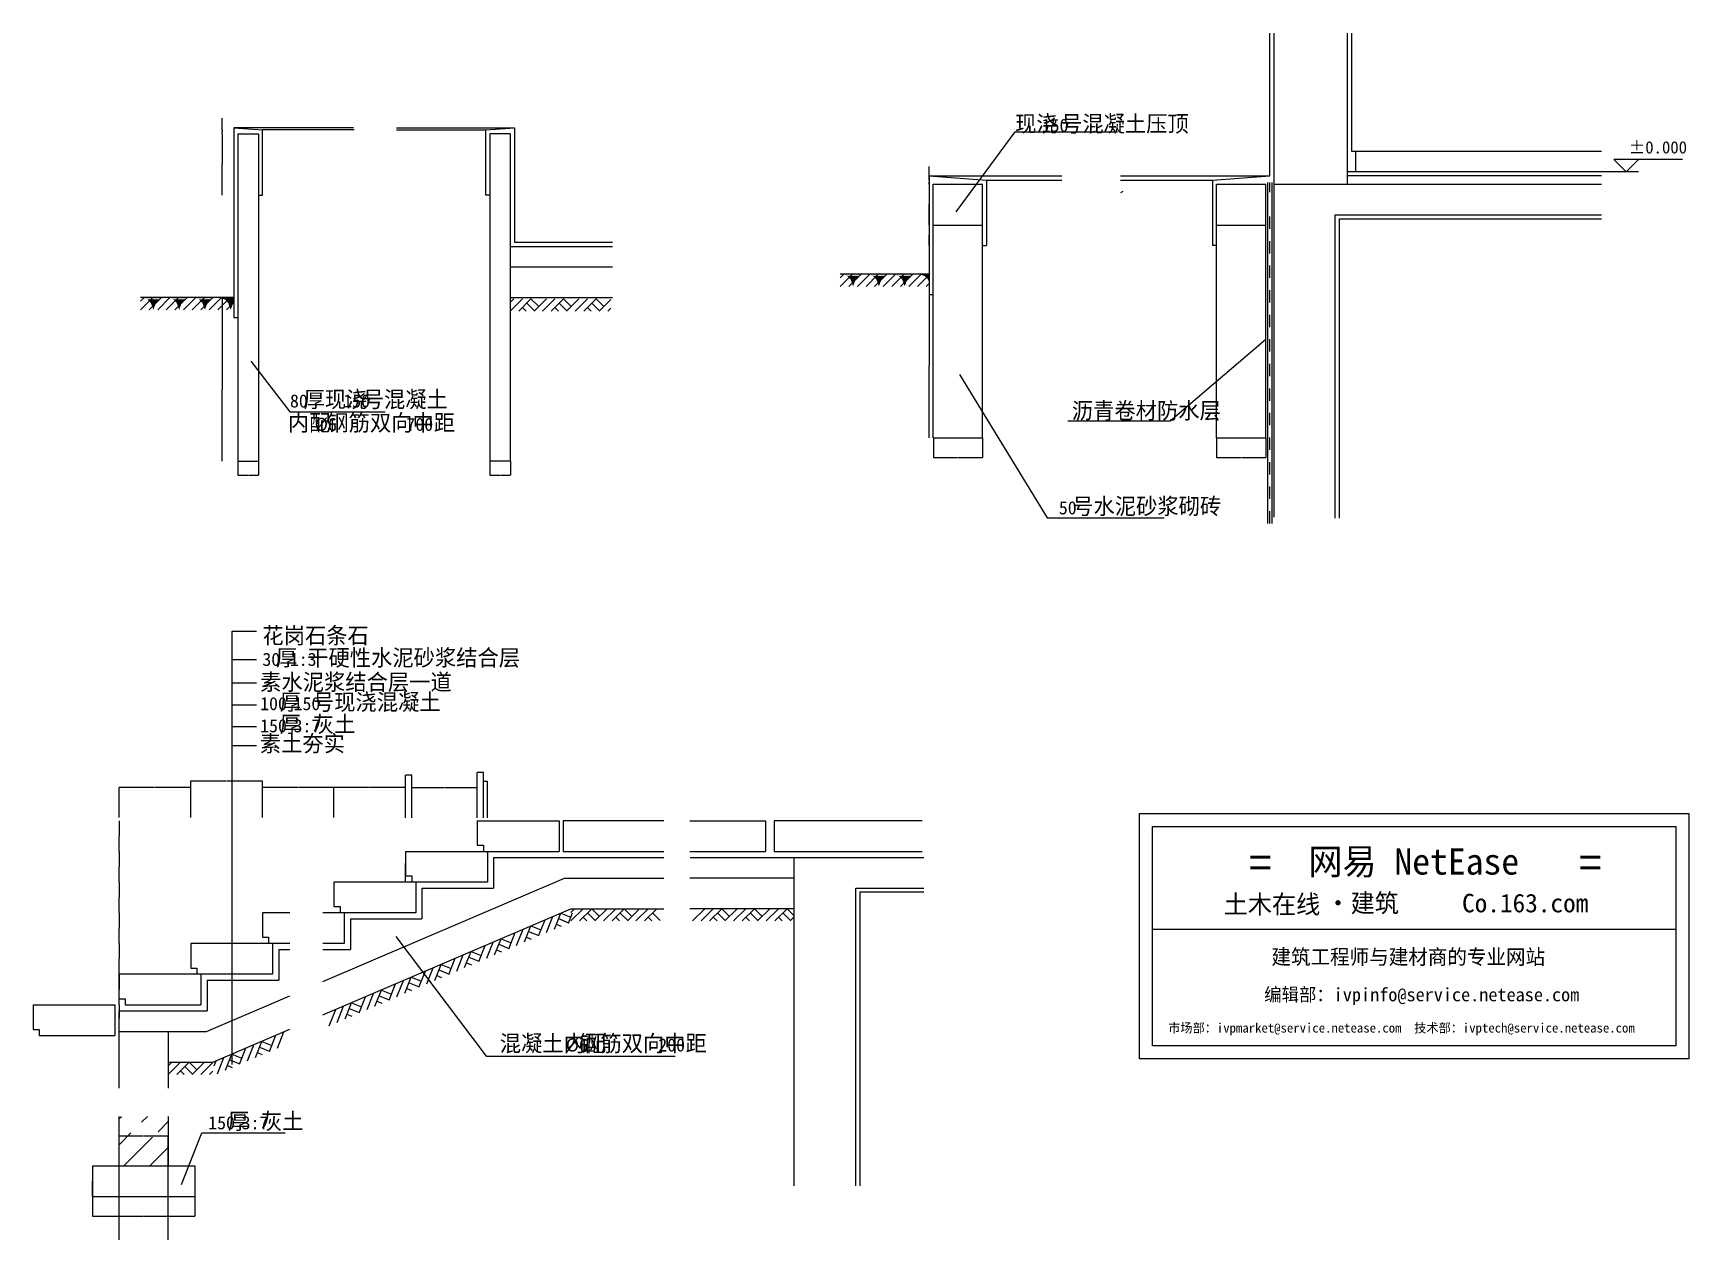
# Model space of a CAD drawing. Header units: metres. Extents: x 4762 to 17058, y 16092 to 22582.
# Drawn here: x 8968 to 17058, y 16092 to 21990 of the extents above; entities that cross this region are included whole.
import ezdxf

# ---------------------------------------------------------------- set-up
doc = ezdxf.new("R2010")
doc.units = ezdxf.units.M
for name, color, linetype in [('PUB_DIM', 3, 'Continuous'), ('PUB_HATCH', 7, 'Continuous'), ('PUB_TEXT', 7, 'Continuous'), ('S_SURFACE', 6, 'Continuous'), ('SURFACE', 6, 'Continuous'), ('WALL', 255, 'Continuous')]:
    doc.layers.add(name, color=color, linetype=linetype)
doc.dimstyles.get("Standard").update_dxf_attribs({"dimtxt": 2.5, "dimasz": 2.5, "dimexe": 1.25, "dimexo": 0.625, "dimtad": 1, "dimcen": 2.5, "dimazin": 3, "dimtfac": 1, "dimtmove": 0, "dimatfit": 3})

# ---------------------------------------------------------------- blocks, each defined once
blk = doc.blocks.new('170417093439032')
at = {"color": 0}
for p, q in [((4980.25, 5362.09), (4991.38, 5373.22)), ((5090.4, 5344.96), (5118.66, 5373.22)), ((5170.54, 5297.82), (5220.25, 5347.53)), ((4980.25, 5234.81), (5037.96, 5292.52)), ((5003.79, 5131.07), (5143.58, 5270.86)), ((5131.07, 5131.07), (5220.25, 5220.25))]:
    blk.add_line(p, q, dxfattribs=at)
blk = doc.blocks.new('163')
at = {"color": 7}
for p, q in [((0, 29974.22), (671.06, 29974.22)), ((0, 29674.47), (0, 29974.22)), ((671.06, 29974.22), (671.06, 29674.47)), ((16.19, 29832.84), (654.84, 29832.84)), ((671.06, 29674.47), (0, 29674.47))]:
    blk.add_line(p, q, dxfattribs=at)
blk.add_lwpolyline([(15.91, 29690.38), (15.91, 29958.31), (655.15, 29958.31), (655.15, 29690.38), (15.91, 29690.38)], dxfattribs=at)
at = {"color": 3}
for s, height, p in [('网易 NetEase', 32, (206.37, 29899.5)), ('=', 40, (133.87, 29894.24)), ('=', 40, (537.2, 29894.24)), ('·建筑     Co.163.com', 22.68, (227.02, 29853.33)), ('建筑工程师与建材商的专业网站', 18.37, (161.15, 29789.76)), ('编辑部：ivpinfo@service.netease.com', 16.33, (152.34, 29744.67)), ('市场部：ivpmarket@service.netease.com  技术部：ivptech@service.netease.com', 11.43, (35.08, 29706.45))]:
    blk.add_text(s, height=height, dxfattribs=at).set_placement(p)
at = {"color": 1}
blk.add_text('土木在线', height=22.68, dxfattribs=at).set_placement((102.82, 29851.87))
blk = doc.blocks.new('*D6')
for p, q in [((11176.53, 18332.14), (11167.28, 18332.14)), ((11167.53, 18155.41), (11167.53, 18332.14)), ((11187.78, 18332.14), (11178.53, 18332.14)), ((11187.53, 18155.41), (11187.53, 18332.14))]:
    blk.add_line(p, q)
at = {"layer": 'Defpoints'}
for p in [(11187.53, 18332.14), (11167.53, 18155.41), (11187.53, 18155.41)]:
    blk.add_point(p, dxfattribs=at)
at = {"layer": 'PUB_DIM', "insert": (11177.53, 18332.14), "char_height": 1, "attachment_point": 5}
blk.add_mtext('20', dxfattribs=at)
blk = doc.blocks.new('*D7')
for p, q in [((11151.53, 18376.2), (11137.28, 18376.2)), ((11137.53, 18155.41), (11137.53, 18376.2)), ((11167.78, 18376.2), (11153.53, 18376.2)), ((11167.53, 18155.41), (11167.53, 18376.2))]:
    blk.add_line(p, q)
at = {"layer": 'Defpoints'}
for p in [(11167.53, 18376.2), (11137.53, 18155.41), (11167.53, 18155.41)]:
    blk.add_point(p, dxfattribs=at)
at = {"layer": 'PUB_DIM', "insert": (11152.53, 18376.2), "char_height": 1, "attachment_point": 5}
blk.add_mtext('30', dxfattribs=at)
blk = doc.blocks.new('*D8')
for p, q in [((10801.53, 18364.1), (10787.28, 18364.1)), ((10787.53, 18155.41), (10787.53, 18364.1)), ((10817.78, 18364.1), (10803.53, 18364.1)), ((10817.53, 18155.41), (10817.53, 18364.1))]:
    blk.add_line(p, q)
at = {"layer": 'Defpoints'}
for p in [(10817.53, 18364.1), (10787.53, 18155.41), (10817.53, 18155.41)]:
    blk.add_point(p, dxfattribs=at)
at = {"layer": 'PUB_DIM', "insert": (10802.53, 18364.1), "char_height": 1, "attachment_point": 5}
blk.add_mtext('30', dxfattribs=at)
blk = doc.blocks.new('*D9')
for p, q in [((10976.03, 18302.16), (10817.28, 18302.16)), ((10817.53, 18155.41), (10817.53, 18302.16)), ((11137.78, 18302.16), (10979.03, 18302.16)), ((11137.53, 18155.41), (11137.53, 18302.16))]:
    blk.add_line(p, q)
at = {"layer": 'Defpoints'}
for p in [(11137.53, 18302.16), (10817.53, 18155.41), (11137.53, 18155.41)]:
    blk.add_point(p, dxfattribs=at)
at = {"layer": 'PUB_DIM', "insert": (10977.53, 18302.16), "char_height": 1, "attachment_point": 5}
blk.add_mtext('320', dxfattribs=at)
blk = doc.blocks.new('*D10')
for p, q in [((9911.13, 18333.36), (9737.38, 18333.36)), ((9737.63, 18156.72), (9737.63, 18333.36)), ((10087.88, 18333.36), (9914.13, 18333.36)), ((10087.63, 18156.72), (10087.63, 18333.36))]:
    blk.add_line(p, q)
at = {"layer": 'Defpoints'}
for p in [(10087.63, 18333.36), (9737.63, 18156.72), (10087.63, 18156.72)]:
    blk.add_point(p, dxfattribs=at)
at = {"layer": 'PUB_DIM', "insert": (9912.63, 18333.36), "char_height": 1, "attachment_point": 5}
blk.add_mtext('350', dxfattribs=at)
blk = doc.blocks.new('*D11')
for p, q in [((10261.13, 18303.38), (10087.38, 18303.38)), ((10087.63, 18156.72), (10087.63, 18303.38)), ((10437.88, 18303.38), (10264.13, 18303.38)), ((10437.63, 18156.72), (10437.63, 18303.38))]:
    blk.add_line(p, q)
at = {"layer": 'Defpoints'}
for p in [(10437.63, 18303.38), (10087.63, 18156.72), (10437.63, 18156.72)]:
    blk.add_point(p, dxfattribs=at)
at = {"layer": 'PUB_DIM', "insert": (10262.63, 18303.38), "char_height": 1, "attachment_point": 5}
blk.add_mtext('350', dxfattribs=at)
blk = doc.blocks.new('*D12')
for p, q in [((10611.13, 18303.38), (10437.38, 18303.38)), ((10437.63, 18156.72), (10437.63, 18303.38)), ((10787.88, 18303.38), (10614.13, 18303.38)), ((10787.63, 18156.72), (10787.63, 18303.38))]:
    blk.add_line(p, q)
at = {"layer": 'Defpoints'}
for p in [(10787.63, 18303.38), (10437.63, 18156.72), (10787.63, 18156.72)]:
    blk.add_point(p, dxfattribs=at)
at = {"layer": 'PUB_DIM', "insert": (10612.63, 18303.38), "char_height": 1, "attachment_point": 5}
blk.add_mtext('350', dxfattribs=at)
blk = doc.blocks.new('*D13')
for p, q in [((9561.13, 18303.38), (9387.38, 18303.38)), ((9387.63, 18156.72), (9387.63, 18303.38)), ((9737.88, 18303.38), (9564.13, 18303.38)), ((9737.63, 18156.72), (9737.63, 18303.38))]:
    blk.add_line(p, q)
at = {"layer": 'Defpoints'}
for p in [(9737.63, 18303.38), (9387.63, 18156.72), (9737.63, 18156.72)]:
    blk.add_point(p, dxfattribs=at)
at = {"layer": 'PUB_DIM', "insert": (9562.63, 18303.38), "char_height": 1, "attachment_point": 5}
blk.add_mtext('350', dxfattribs=at)
blk = doc.blocks.new('*D14')
for p, q in [((9506.59, 16599.07), (9387.84, 16599.07)), ((9388.09, 16091.79), (9388.09, 16599.07)), ((9628.34, 16599.07), (9509.59, 16599.07)), ((9628.09, 16091.79), (9628.09, 16599.07))]:
    blk.add_line(p, q)
at = {"layer": 'Defpoints'}
for p in [(9628.09, 16599.07), (9388.09, 16091.79), (9628.09, 16091.79)]:
    blk.add_point(p, dxfattribs=at)
at = {"layer": 'PUB_DIM', "insert": (9508.09, 16599.07), "char_height": 1, "attachment_point": 5}
blk.add_mtext('240', dxfattribs=at)
blk = doc.blocks.new('*D15')
for p, q in [((9257.51, 16303.45), (9257.51, 16208.03)), ((9757.51, 16303.45), (9757.51, 16208.03)), ((9257.76, 16208.03), (9506.01, 16208.03)), ((9509.01, 16208.03), (9757.26, 16208.03))]:
    blk.add_line(p, q)
at = {"layer": 'Defpoints'}
for p in [(9257.51, 16303.45), (9757.51, 16303.45), (9257.51, 16208.03)]:
    blk.add_point(p, dxfattribs=at)
at = {"layer": 'PUB_DIM', "insert": (9507.51, 16208.03), "char_height": 1, "attachment_point": 5}
blk.add_mtext('500', dxfattribs=at)
blk = doc.blocks.new('*D16')
for p, q in [((9257.62, 16453.85), (9257.62, 16378.85)), ((9257.37, 16378.85), (9257.12, 16378.85)), ((9257.62, 16303.85), (9257.62, 16378.85)), ((9257.62, 16378.85), (9257.62, 16378.85)), ((9257.87, 16378.85), (9258.12, 16378.85))]:
    blk.add_line(p, q)
at = {"layer": 'Defpoints'}
for p in [(9257.62, 16453.85), (9257.62, 16378.85), (9257.62, 16303.85)]:
    blk.add_point(p, dxfattribs=at)
at = {"layer": 'PUB_DIM', "insert": (9257.62, 16379.975), "char_height": 1, "attachment_point": 5}
blk.add_mtext('0', dxfattribs=at)
blk = doc.blocks.new('*D17')
for p, q in [((9387.37, 17315.46), (9387.12, 17315.46)), ((9387.62, 17390.46), (9387.62, 17315.46)), ((9387.62, 17240.46), (9387.62, 17315.46)), ((9387.62, 17315.46), (9387.62, 17315.46)), ((9387.87, 17315.46), (9388.12, 17315.46))]:
    blk.add_line(p, q)
at = {"layer": 'Defpoints'}
for p in [(9387.62, 17390.46), (9387.62, 17315.46), (9387.62, 17240.46)]:
    blk.add_point(p, dxfattribs=at)
at = {"layer": 'PUB_DIM', "insert": (9387.62, 17316.585), "char_height": 1, "attachment_point": 5}
blk.add_mtext('0', dxfattribs=at)
blk = doc.blocks.new('*D18')
for p, q in [((9387.62, 17241.07), (9387.62, 17176.07)), ((9387.37, 17176.07), (9387.12, 17176.07)), ((9387.62, 17111.07), (9387.62, 17176.07)), ((9387.62, 17176.07), (9387.62, 17176.07)), ((9387.87, 17176.07), (9388.12, 17176.07))]:
    blk.add_line(p, q)
at = {"layer": 'Defpoints'}
for p in [(9387.62, 17241.07), (9387.62, 17176.07), (9387.62, 17111.07)]:
    blk.add_point(p, dxfattribs=at)
at = {"layer": 'PUB_DIM', "insert": (9387.62, 17177.195), "char_height": 1, "attachment_point": 5}
blk.add_mtext('200', dxfattribs=at)
blk = doc.blocks.new('*D19')
for p, q in [((9387.62, 17840.46), (9387.62, 17765.46)), ((9387.37, 17765.46), (9387.12, 17765.46)), ((9387.62, 17690.46), (9387.62, 17765.46)), ((9387.62, 17765.46), (9387.62, 17765.46)), ((9387.87, 17765.46), (9388.12, 17765.46))]:
    blk.add_line(p, q)
at = {"layer": 'Defpoints'}
for p in [(9387.62, 17840.46), (9387.62, 17765.46), (9387.62, 17690.46)]:
    blk.add_point(p, dxfattribs=at)
at = {"layer": 'PUB_DIM', "insert": (9387.62, 17766.585), "char_height": 1, "attachment_point": 5}
blk.add_mtext('0', dxfattribs=at)
blk = doc.blocks.new('*D20')
for p, q in [((9387.62, 17690.46), (9387.62, 17615.46)), ((9387.37, 17615.46), (9387.12, 17615.46)), ((9387.62, 17540.46), (9387.62, 17615.46)), ((9387.62, 17615.46), (9387.62, 17615.46)), ((9387.87, 17615.46), (9388.12, 17615.46))]:
    blk.add_line(p, q)
at = {"layer": 'Defpoints'}
for p in [(9387.62, 17690.46), (9387.62, 17615.46), (9387.62, 17540.46)]:
    blk.add_point(p, dxfattribs=at)
at = {"layer": 'PUB_DIM', "insert": (9387.62, 17616.585), "char_height": 1, "attachment_point": 5}
blk.add_mtext('0', dxfattribs=at)
blk = doc.blocks.new('*D21')
for p, q in [((9387.62, 17540.46), (9387.62, 17465.46)), ((9387.37, 17465.46), (9387.12, 17465.46)), ((9387.62, 17390.46), (9387.62, 17465.46)), ((9387.62, 17465.46), (9387.62, 17465.46)), ((9387.87, 17465.46), (9388.12, 17465.46))]:
    blk.add_line(p, q)
at = {"layer": 'Defpoints'}
for p in [(9387.62, 17540.46), (9387.62, 17465.46), (9387.62, 17390.46)]:
    blk.add_point(p, dxfattribs=at)
at = {"layer": 'PUB_DIM', "insert": (9387.62, 17466.585), "char_height": 1, "attachment_point": 5}
blk.add_mtext('0', dxfattribs=at)
blk = doc.blocks.new('*D22')
for p, q in [((9387.62, 18140.46), (9387.62, 18065.46)), ((9387.37, 18065.46), (9387.12, 18065.46)), ((9387.62, 17990.46), (9387.62, 18065.46)), ((9387.62, 18065.46), (9387.62, 18065.46)), ((9387.87, 18065.46), (9388.12, 18065.46))]:
    blk.add_line(p, q)
at = {"layer": 'Defpoints'}
for p in [(9387.62, 18140.46), (9387.62, 18065.46), (9387.62, 17990.46)]:
    blk.add_point(p, dxfattribs=at)
at = {"layer": 'PUB_DIM', "insert": (9387.62, 18066.585), "char_height": 1, "attachment_point": 5}
blk.add_mtext('0', dxfattribs=at)
blk = doc.blocks.new('*D23')
for p, q in [((9387.62, 17990.46), (9387.62, 17915.46)), ((9387.37, 17915.46), (9387.12, 17915.46)), ((9387.62, 17840.46), (9387.62, 17915.46)), ((9387.62, 17915.46), (9387.62, 17915.46)), ((9387.87, 17915.46), (9388.12, 17915.46))]:
    blk.add_line(p, q)
at = {"layer": 'Defpoints'}
for p in [(9387.62, 17990.46), (9387.62, 17915.46), (9387.62, 17840.46)]:
    blk.add_point(p, dxfattribs=at)
at = {"layer": 'PUB_DIM', "insert": (9387.62, 17916.585), "char_height": 1, "attachment_point": 5}
blk.add_mtext('0', dxfattribs=at)
blk = doc.blocks.new('*D24')
for p, q in [((10787.62, 17990.9), (10787.62, 17930.9)), ((10787.37, 17930.9), (10787.12, 17930.9)), ((10787.62, 17870.9), (10787.62, 17930.9)), ((10787.62, 17930.9), (10787.62, 17930.9)), ((10787.87, 17930.9), (10788.12, 17930.9))]:
    blk.add_line(p, q)
at = {"layer": 'Defpoints'}
for p in [(10787.62, 17990.9), (10787.62, 17930.9), (10787.62, 17870.9)]:
    blk.add_point(p, dxfattribs=at)
at = {"layer": 'PUB_DIM', "insert": (10787.62, 17932.025), "char_height": 1, "attachment_point": 5}
blk.add_mtext('0', dxfattribs=at)
blk = doc.blocks.new('*D25')
for p, q in [((10787.37, 17885.84), (10787.12, 17885.84)), ((10787.62, 17870.9), (10787.62, 17885.84)), ((10787.62, 17840.9), (10787.62, 17885.84)), ((10787.62, 17885.84), (10787.62, 17885.84)), ((10787.87, 17885.84), (10788.12, 17885.84))]:
    blk.add_line(p, q)
at = {"layer": 'Defpoints'}
for p in [(10787.62, 17885.84), (10787.62, 17870.9), (10787.62, 17840.9)]:
    blk.add_point(p, dxfattribs=at)
at = {"layer": 'PUB_DIM', "insert": (10787.62, 17886.965), "char_height": 1, "attachment_point": 5}
blk.add_mtext('0', dxfattribs=at)
blk = doc.blocks.new('*D34')
for p, q in [((9891.18, 20698.04), (9891.18, 20531.16)), ((9891.18, 20598.04), (9891.18, 20531.16)), ((9890.93, 20531.16), (9890.68, 20531.16)), ((9891.18, 20531.16), (9891.18, 20531.16)), ((9891.43, 20531.16), (9891.68, 20531.16))]:
    blk.add_line(p, q)
at = {"layer": 'Defpoints'}
for p in [(9891.18, 20698.04), (9891.18, 20598.04), (9891.18, 20531.16)]:
    blk.add_point(p, dxfattribs=at)
at = {"layer": 'PUB_DIM', "insert": (9891.18, 20532.285), "char_height": 1, "attachment_point": 5}
blk.add_mtext('0', dxfattribs=at)
blk = doc.blocks.new('*D35')
for p, q in [((9891.18, 20598.04), (9891.18, 20248.04)), ((9890.93, 20248.04), (9890.68, 20248.04)), ((9891.18, 19898.04), (9891.18, 20248.04)), ((9891.18, 20248.04), (9891.18, 20248.04)), ((9891.43, 20248.04), (9891.68, 20248.04))]:
    blk.add_line(p, q)
at = {"layer": 'Defpoints'}
for p in [(9891.18, 20598.04), (9891.18, 20248.04), (9891.18, 19898.04)]:
    blk.add_point(p, dxfattribs=at)
at = {"layer": 'PUB_DIM', "insert": (9891.18, 20249.165), "char_height": 1, "attachment_point": 5}
blk.add_mtext('0', dxfattribs=at)
blk = doc.blocks.new('*D36')
for p, q in [((9968.39, 19898.14), (9968.39, 19829.34)), ((9968.64, 19829.34), (10016.89, 19829.34)), ((10019.89, 19829.34), (10068.14, 19829.34)), ((10068.39, 19898.14), (10068.39, 19829.34))]:
    blk.add_line(p, q)
at = {"layer": 'Defpoints'}
for p in [(9968.39, 19898.14), (9968.39, 19829.34), (10068.39, 19898.14)]:
    blk.add_point(p, dxfattribs=at)
at = {"layer": 'PUB_DIM', "insert": (10018.39, 19829.34), "char_height": 1, "attachment_point": 5}
blk.add_mtext('100', dxfattribs=at)
blk = doc.blocks.new('*D37')
for p, q in [((11199.39, 19898.14), (11199.39, 19829.34)), ((11199.64, 19829.34), (11247.89, 19829.34)), ((11250.89, 19829.34), (11299.14, 19829.34)), ((11299.39, 19898.14), (11299.39, 19829.34))]:
    blk.add_line(p, q)
at = {"layer": 'Defpoints'}
for p in [(11199.39, 19898.14), (11199.39, 19829.34), (11299.39, 19898.14)]:
    blk.add_point(p, dxfattribs=at)
at = {"layer": 'PUB_DIM', "insert": (11249.39, 19829.34), "char_height": 1, "attachment_point": 5}
blk.add_mtext('100', dxfattribs=at)
blk = doc.blocks.new('*D38')
for p, q in [((9891.18, 21497.66), (9891.18, 21347.9)), ((9890.93, 21347.9), (9890.68, 21347.9)), ((9891.18, 21198.14), (9891.18, 21347.9)), ((9891.18, 21347.9), (9891.18, 21347.9)), ((9891.43, 21347.9), (9891.68, 21347.9))]:
    blk.add_line(p, q)
at = {"layer": 'Defpoints'}
for p in [(9891.18, 21497.66), (9891.18, 21347.9), (9891.18, 21198.14)]:
    blk.add_point(p, dxfattribs=at)
at = {"layer": 'PUB_DIM', "insert": (9891.18, 21349.025), "char_height": 1, "attachment_point": 5}
blk.add_mtext('0', dxfattribs=at)
blk = doc.blocks.new('*D39')
for p, q in [((9890.93, 21574.8), (9890.68, 21574.8)), ((9891.18, 21528.14), (9891.18, 21574.8)), ((9891.18, 21517.66), (9891.18, 21574.8)), ((9891.18, 21574.8), (9891.18, 21574.8)), ((9891.43, 21574.8), (9891.68, 21574.8))]:
    blk.add_line(p, q)
at = {"layer": 'Defpoints'}
for p in [(9891.18, 21574.8), (9891.18, 21528.14), (9891.18, 21517.66)]:
    blk.add_point(p, dxfattribs=at)
at = {"layer": 'PUB_DIM', "insert": (9891.18, 21575.925), "char_height": 1, "attachment_point": 5}
blk.add_mtext('0', dxfattribs=at)
blk = doc.blocks.new('*D40')
for p, q in [((9890.93, 21507.66), (9890.68, 21507.66)), ((9891.18, 21517.66), (9891.18, 21507.66)), ((9891.18, 21497.66), (9891.18, 21507.66)), ((9891.18, 21507.66), (9891.18, 21507.66)), ((9891.43, 21507.66), (9891.68, 21507.66))]:
    blk.add_line(p, q)
at = {"layer": 'Defpoints'}
for p in [(9891.18, 21517.66), (9891.18, 21507.66), (9891.18, 21497.66)]:
    blk.add_point(p, dxfattribs=at)
at = {"layer": 'PUB_DIM', "insert": (9891.18, 21508.785), "char_height": 1, "attachment_point": 5}
blk.add_mtext('0', dxfattribs=at)
blk = doc.blocks.new('*D41')
for p, q in [((13344.65, 21339.23), (13344.4, 21339.23)), ((13344.9, 21292.57), (13344.9, 21339.23)), ((13344.9, 21272.08), (13344.9, 21339.23)), ((13344.9, 21339.23), (13344.9, 21339.23)), ((13345.15, 21339.23), (13345.4, 21339.23))]:
    blk.add_line(p, q)
at = {"layer": 'Defpoints'}
for p in [(13344.9, 21339.23), (13344.9, 21292.57), (13344.9, 21272.08)]:
    blk.add_point(p, dxfattribs=at)
at = {"layer": 'PUB_DIM', "insert": (13344.9, 21340.355), "char_height": 1, "attachment_point": 5}
blk.add_mtext('0', dxfattribs=at)
blk = doc.blocks.new('*D42')
for p, q in [((13344.9, 20712.57), (13344.9, 20362.57)), ((13344.65, 20362.57), (13344.4, 20362.57)), ((13344.9, 20012.57), (13344.9, 20362.57)), ((13344.9, 20362.57), (13344.9, 20362.57)), ((13345.15, 20362.57), (13345.4, 20362.57))]:
    blk.add_line(p, q)
at = {"layer": 'Defpoints'}
for p in [(13344.9, 20712.57), (13344.9, 20362.57), (13344.9, 20012.57)]:
    blk.add_point(p, dxfattribs=at)
at = {"layer": 'PUB_DIM', "insert": (13344.9, 20363.695), "char_height": 1, "attachment_point": 5}
blk.add_mtext('0', dxfattribs=at)
blk = doc.blocks.new('*D43')
for p, q in [((13366.08, 20012.67), (13366.08, 19916)), ((13606.08, 20012.67), (13606.08, 19916)), ((13366.33, 19916), (13484.58, 19916)), ((13487.58, 19916), (13605.83, 19916))]:
    blk.add_line(p, q)
at = {"layer": 'Defpoints'}
for p in [(13366.08, 20012.67), (13606.08, 20012.67), (13366.08, 19916)]:
    blk.add_point(p, dxfattribs=at)
at = {"layer": 'PUB_DIM', "insert": (13486.08, 19916), "char_height": 1, "attachment_point": 5}
blk.add_mtext('240', dxfattribs=at)
blk = doc.blocks.new('*D44')
for p, q in [((13344.9, 20812.57), (13344.9, 20645.69)), ((13344.9, 20712.57), (13344.9, 20645.69)), ((13344.65, 20645.69), (13344.4, 20645.69)), ((13344.9, 20645.69), (13344.9, 20645.69)), ((13345.15, 20645.69), (13345.4, 20645.69))]:
    blk.add_line(p, q)
at = {"layer": 'Defpoints'}
for p in [(13344.9, 20812.57), (13344.9, 20712.57), (13344.9, 20645.69)]:
    blk.add_point(p, dxfattribs=at)
at = {"layer": 'PUB_DIM', "insert": (13344.9, 20646.815), "char_height": 1, "attachment_point": 5}
blk.add_mtext('0', dxfattribs=at)
blk = doc.blocks.new('*D45')
for p, q in [((13344.65, 21262.08), (13344.4, 21262.08)), ((13344.9, 21272.08), (13344.9, 21262.08)), ((13344.9, 21252.08), (13344.9, 21262.08)), ((13344.9, 21262.08), (13344.9, 21262.08)), ((13345.15, 21262.08), (13345.4, 21262.08))]:
    blk.add_line(p, q)
at = {"layer": 'Defpoints'}
for p in [(13344.9, 21272.08), (13344.9, 21262.08), (13344.9, 21252.08)]:
    blk.add_point(p, dxfattribs=at)
at = {"layer": 'PUB_DIM', "insert": (13344.9, 21263.205), "char_height": 1, "attachment_point": 5}
blk.add_mtext('0', dxfattribs=at)
blk = doc.blocks.new('*D46')
for p, q in [((13344.9, 21052.57), (13344.9, 21002.57)), ((13344.65, 21002.57), (13344.4, 21002.57)), ((13344.9, 20952.57), (13344.9, 21002.57)), ((13344.9, 21002.57), (13344.9, 21002.57)), ((13345.15, 21002.57), (13345.4, 21002.57))]:
    blk.add_line(p, q)
at = {"layer": 'Defpoints'}
for p in [(13344.9, 21052.57), (13344.9, 21002.57), (13344.9, 20952.57)]:
    blk.add_point(p, dxfattribs=at)
at = {"layer": 'PUB_DIM', "insert": (13344.9, 21003.695), "char_height": 1, "attachment_point": 5}
blk.add_mtext('0', dxfattribs=at)
blk = doc.blocks.new('*D47')
for p, q in [((13344.9, 21252.08), (13344.9, 21152.33)), ((13344.65, 21152.33), (13344.4, 21152.33)), ((13344.9, 21052.57), (13344.9, 21152.33)), ((13344.9, 21152.33), (13344.9, 21152.33)), ((13345.15, 21152.33), (13345.4, 21152.33))]:
    blk.add_line(p, q)
at = {"layer": 'Defpoints'}
for p in [(13344.9, 21252.08), (13344.9, 21152.33), (13344.9, 21052.57)]:
    blk.add_point(p, dxfattribs=at)
at = {"layer": 'PUB_DIM', "insert": (13344.9, 21153.455), "char_height": 1, "attachment_point": 5}
blk.add_mtext('0', dxfattribs=at)
blk = doc.blocks.new('*D48')
for p, q in [((14750.08, 20012.67), (14750.08, 19916)), ((14990.08, 20012.67), (14990.08, 19916)), ((14750.33, 19916), (14868.58, 19916)), ((14871.58, 19916), (14989.83, 19916))]:
    blk.add_line(p, q)
at = {"layer": 'Defpoints'}
for p in [(14750.08, 20012.67), (14990.08, 20012.67), (14750.08, 19916)]:
    blk.add_point(p, dxfattribs=at)
at = {"layer": 'PUB_DIM', "insert": (14870.08, 19916), "char_height": 1, "attachment_point": 5}
blk.add_mtext('240', dxfattribs=at)

msp = doc.modelspace()

# ---------------------------------------------------------------- linework, layer by layer
at = {"layer": 'PUB_DIM'}
for p, q in [((16750.83, 21312.08), (16690.83, 21372.08)), ((17026.26, 21372.08), (16690.83, 21372.08)), ((16810.83, 21372.08), (16750.83, 21312.08)), ((16810.83, 21312.08), (16618.05, 21312.08)), ((9940.65, 16949.41), (9940.65, 19067.92)), ((9940.65, 19067.92), (10059.37, 19067.92)), ((9940.65, 18928.88), (10059.37, 18928.88)), ((9940.65, 18814.86), (10059.37, 18814.86)), ((9940.65, 18706.41), (10059.37, 18706.41)), ((9940.65, 18600.74), (10059.37, 18600.74)), ((9940.65, 18508.98), (10059.37, 18508.98))]:
    msp.add_line(p, q, dxfattribs=at)
for points in [[(13478.1, 21116.67), (13765.37, 21507.6), (14265.85, 21507.6)], [(14990.15, 20492.33), (14523.24, 20092.91), (14022.76, 20092.91)], [(10031.7, 20387.37), (10222.58, 20138.57), (10687.31, 20138.57)], [(13493.69, 20321.54), (13922.67, 19621.34), (14494.64, 19621.34)], [(10739.99, 17574.82), (11181.29, 16990.49), (12105.45, 16990.49)], [(9691.89, 16362.05), (9791.19, 16615.63), (10199.39, 16615.63)]]:
    msp.add_lwpolyline(points, dxfattribs=at)
at = {"layer": 'PUB_HATCH'}
for p, q in [((16630.91, 21312.08), (15390.13, 21312.08)), ((16630.91, 21292.08), (15390.13, 21292.08)), ((14292.29, 21215.57), (14279.96, 21209.41)), ((12911.12, 20752.67), (12971.12, 20812.67)), ((12911.12, 20794.67), (12929.12, 20812.67)), ((12953.12, 20752.67), (13013.12, 20812.67)), ((12995.12, 20752.67), (13055.12, 20812.67)), ((13037.12, 20752.67), (13097.12, 20812.67)), ((13079.12, 20752.67), (13139.12, 20812.67)), ((13121.12, 20752.67), (13181.12, 20812.67)), ((13163.12, 20752.67), (13223.12, 20812.67)), ((13205.12, 20752.67), (13265.12, 20812.67)), ((13247.12, 20752.67), (13307.12, 20812.67)), ((13289.12, 20752.67), (13349.12, 20812.67)), ((13331.12, 20752.67), (13344.9, 20766.46)), ((9492.28, 20680.14), (9510.28, 20698.14)), ((9492.28, 20638.14), (9552.28, 20698.14)), ((9534.28, 20638.14), (9594.28, 20698.14)), ((9576.28, 20638.14), (9636.28, 20698.14)), ((9618.28, 20638.14), (9678.28, 20698.14)), ((9660.28, 20638.14), (9720.28, 20698.14)), ((9702.28, 20638.14), (9762.28, 20698.14)), ((9744.28, 20638.14), (9804.28, 20698.14)), ((9786.28, 20638.14), (9846.28, 20698.14)), ((9828.28, 20638.14), (9888.28, 20698.14)), ((9870.28, 20638.14), (9930.28, 20698.14)), ((9912.28, 20638.14), (9948.59, 20674.45)), ((11298.25, 20673.28), (11316.25, 20691.28)), ((11298.25, 20631.28), (11358.25, 20691.28)), ((11340.25, 20631.28), (11400.25, 20691.28)), ((11358.25, 20649.28), (11376.25, 20631.28)), ((11379.25, 20670.28), (11416.75, 20632.78)), ((11400.25, 20691.28), (11437.75, 20653.78)), ((11415.25, 20631.28), (11475.25, 20691.28)), ((11457.25, 20631.28), (11517.25, 20691.28)), ((11499.25, 20631.28), (11559.25, 20691.28)), ((11517.25, 20649.28), (11535.25, 20631.28)), ((11538.25, 20670.28), (11575.75, 20632.78)), ((11559.25, 20691.28), (11596.75, 20653.78)), ((11574.25, 20631.28), (11634.25, 20691.28)), ((11616.25, 20631.28), (11676.25, 20691.28)), ((11658.25, 20631.28), (11718.25, 20691.28)), ((11676.25, 20649.28), (11694.25, 20631.28)), ((11697.25, 20670.28), (11734.75, 20632.78)), ((11718.25, 20691.28), (11755.75, 20653.78)), ((11733.25, 20631.28), (11790.28, 20688.3)), ((11775.25, 20631.28), (11790.28, 20646.3)), ((10382.87, 17191.19), (11595.09, 17710.71)), ((11437.25, 17577.63), (11468.7, 17656.44)), ((11475.84, 17594.2), (11507.3, 17673.01)), ((11514.43, 17610.77), (11545.89, 17689.58)), ((11534.88, 17662), (11584.13, 17642.34)), ((11545.89, 17689.58), (11595.14, 17669.92)), ((11583.35, 17640.37), (11603.55, 17691)), ((11595.09, 17710.71), (12048.49, 17710.71)), ((11595.09, 17650.71), (11655.09, 17710.71)), ((11595.09, 17692.71), (11613.09, 17710.71)), ((11637.09, 17650.71), (11697.09, 17710.71)), ((11655.09, 17668.71), (11673.09, 17650.71)), ((11676.09, 17689.71), (11713.59, 17652.21)), ((11697.09, 17710.71), (11734.59, 17673.21)), ((11712.09, 17650.71), (11772.09, 17710.71)), ((11754.09, 17650.71), (11814.09, 17710.71)), ((11796.09, 17650.71), (11856.09, 17710.71)), ((11814.09, 17668.71), (11832.09, 17650.71)), ((11835.09, 17689.71), (11872.59, 17652.21)), ((11856.09, 17710.71), (11893.59, 17673.21)), ((11871.09, 17650.71), (11931.09, 17710.71)), ((11913.09, 17650.71), (11973.09, 17710.71)), ((11955.09, 17650.71), (12015.09, 17710.71)), ((11973.09, 17668.71), (11991.09, 17650.71)), ((11994.09, 17689.71), (12031.59, 17652.21)), ((12686.64, 17710.71), (12175.77, 17710.71)), ((12189.09, 17650.71), (12249.09, 17710.71)), ((12231.09, 17650.71), (12291.09, 17710.71)), ((12273.09, 17650.71), (12333.09, 17710.71)), ((12291.09, 17668.71), (12309.09, 17650.71)), ((12312.09, 17689.71), (12349.59, 17652.21)), ((12333.09, 17710.71), (12370.59, 17673.21)), ((12348.09, 17650.71), (12408.09, 17710.71)), ((12390.09, 17650.71), (12450.09, 17710.71)), ((12432.09, 17650.71), (12492.09, 17710.71)), ((12450.09, 17668.71), (12468.09, 17650.71)), ((12471.09, 17689.71), (12508.59, 17652.21)), ((12492.09, 17710.71), (12529.59, 17673.21)), ((12507.09, 17650.71), (12567.09, 17710.71)), ((12549.09, 17650.71), (12609.09, 17710.71)), ((12591.09, 17650.71), (12651.09, 17710.71)), ((12609.09, 17668.71), (12627.09, 17650.71)), ((12630.09, 17689.71), (12667.59, 17652.21)), ((12651.09, 17710.71), (12686.64, 17675.16)), ((12666.09, 17650.71), (12686.64, 17671.26)), ((11222.24, 17485.29), (11253.69, 17564.1)), ((11253.69, 17564.1), (11302.95, 17544.44)), ((11291.15, 17514.89), (11322.61, 17593.69)), ((11329.74, 17531.46), (11361.2, 17610.27)), ((11368.34, 17548.03), (11399.79, 17626.84)), ((11377.77, 17571.68), (11401.41, 17562.24)), ((11388.78, 17599.26), (11438.04, 17579.6)), ((11399.79, 17626.84), (11449.05, 17607.18)), ((11523.87, 17634.42), (11547.51, 17624.98)), ((11037.55, 17405.98), (11069, 17484.79)), ((11076.14, 17422.55), (11107.6, 17501.36)), ((11107.6, 17501.36), (11156.85, 17481.7)), ((11145.05, 17452.15), (11176.51, 17530.95)), ((11183.65, 17468.72), (11215.1, 17547.53)), ((11231.67, 17508.93), (11255.32, 17499.5)), ((11242.68, 17536.52), (11291.94, 17516.86)), ((10852.86, 17326.66), (10884.31, 17405.47)), ((10891.45, 17343.24), (10922.91, 17422.04)), ((10930.04, 17359.81), (10961.5, 17438.62)), ((10950.49, 17411.04), (10999.74, 17391.38)), ((10961.5, 17438.62), (11010.75, 17418.96)), ((10998.96, 17389.41), (11030.41, 17468.21)), ((11085.58, 17446.19), (11109.22, 17436.76)), ((11096.59, 17473.78), (11145.84, 17454.12)), ((10637.85, 17234.33), (10669.3, 17313.14)), ((10669.3, 17313.14), (10718.56, 17293.48)), ((10706.76, 17263.92), (10738.22, 17342.73)), ((10745.35, 17280.5), (10776.81, 17359.3)), ((10783.94, 17297.07), (10815.4, 17375.88)), ((10793.38, 17320.71), (10817.02, 17311.28)), ((10804.39, 17348.29), (10853.64, 17328.63)), ((10815.4, 17375.88), (10864.65, 17356.22)), ((10939.48, 17383.45), (10963.12, 17374.02)), ((10453.16, 17155.01), (10484.61, 17233.82)), ((10491.75, 17171.59), (10523.2, 17250.39)), ((10523.2, 17250.39), (10572.46, 17230.74)), ((10560.66, 17201.18), (10592.12, 17279.99)), ((10599.25, 17217.76), (10630.71, 17296.56)), ((10647.28, 17257.97), (10670.92, 17248.53)), ((10658.29, 17285.55), (10707.55, 17265.89)), ((10414.56, 17138.44), (10446.02, 17217.25)), ((10501.18, 17195.23), (10524.83, 17185.79)), ((10512.19, 17222.81), (10561.45, 17203.15)), ((9845.09, 16960.71), (10221.33, 17121.96)), ((10122.37, 17012.96), (10153.82, 17091.77)), ((10160.96, 17029.53), (10192.42, 17108.34)), ((9907.36, 16920.62), (9938.81, 16999.43)), ((9938.81, 16999.43), (9988.07, 16979.77)), ((9976.27, 16950.22), (10007.73, 17029.03)), ((10014.86, 16966.79), (10046.32, 17045.6)), ((10053.45, 16983.37), (10084.91, 17062.17)), ((10062.89, 17007.01), (10086.53, 16997.57)), ((10073.9, 17034.59), (10123.16, 17014.93)), ((10084.91, 17062.17), (10134.16, 17042.51)), ((9627.62, 16960.71), (9845.09, 16960.71)), ((9627.62, 16900.71), (9687.62, 16960.71)), ((9627.62, 16942.71), (9645.62, 16960.71)), ((9669.62, 16900.71), (9729.62, 16960.71)), ((9687.62, 16918.71), (9705.62, 16900.71)), ((9708.62, 16939.71), (9746.12, 16902.21)), ((9729.62, 16960.71), (9767.12, 16923.21)), ((9744.62, 16900.71), (9804.62, 16960.71)), ((9786.62, 16900.71), (9845.09, 16959.18)), ((9828.62, 16900.71), (9845.09, 16917.18)), ((9852.19, 16942.64), (9861.63, 16966.29)), ((9868.76, 16904.05), (9900.22, 16982.86)), ((9916.79, 16944.27), (9940.44, 16934.83)), ((9927.8, 16971.85), (9977.06, 16952.19))]:
    msp.add_line(p, q, dxfattribs=at)
for points in [[(13344.9, 20812.67), (12911.12, 20812.67)], [(9948.59, 20698.14), (9492.28, 20698.14)]]:
    msp.add_lwpolyline(points, dxfattribs=at)
for points in [[(12911.12, 20812.67), (13037.12, 20812.67), (12944.72, 20803.67), (13003.52, 20803.67)], [(12944.72, 20803.67), (13003.52, 20803.67), (12961.52, 20786.27), (12986.72, 20786.27)], [(13037.12, 20812.67), (13163.12, 20812.67), (13070.72, 20803.67), (13129.52, 20803.67)], [(13070.72, 20803.67), (13129.52, 20803.67), (13087.52, 20786.27), (13112.72, 20786.27)], [(13163.12, 20812.67), (13289.12, 20812.67), (13196.72, 20803.67), (13255.52, 20803.67)], [(13196.72, 20803.67), (13255.52, 20803.67), (13213.52, 20786.27), (13238.72, 20786.27)], [(13289.12, 20812.67), (13344.9, 20812.67), (13322.72, 20803.67), (13344.9, 20803.67)], [(13322.72, 20803.67), (13344.9, 20803.67), (13339.52, 20786.27), (13344.9, 20786.27)], [(12961.52, 20786.27), (12986.72, 20786.27), (12974.12, 20752.67)], [(13087.52, 20786.27), (13112.72, 20786.27), (13100.12, 20752.67)], [(13213.52, 20786.27), (13238.72, 20786.27), (13226.12, 20752.67)], [(13339.52, 20786.27), (13344.9, 20786.27), (13344.9, 20771.92)], [(9492.28, 20698.14), (9618.28, 20698.14), (9525.88, 20689.14), (9584.68, 20689.14)], [(9525.88, 20689.14), (9584.68, 20689.14), (9542.68, 20671.74), (9567.88, 20671.74)], [(9542.68, 20671.74), (9567.88, 20671.74), (9555.28, 20638.14)], [(9618.28, 20698.14), (9744.28, 20698.14), (9651.88, 20689.14), (9710.68, 20689.14)], [(9651.88, 20689.14), (9710.68, 20689.14), (9668.68, 20671.74), (9693.88, 20671.74)], [(9668.68, 20671.74), (9693.88, 20671.74), (9681.28, 20638.14)], [(9744.28, 20698.14), (9870.28, 20698.14), (9777.88, 20689.14), (9836.68, 20689.14)], [(9777.88, 20689.14), (9836.68, 20689.14), (9794.68, 20671.74), (9819.88, 20671.74)], [(9794.68, 20671.74), (9819.88, 20671.74), (9807.28, 20638.14)], [(9870.28, 20698.14), (9948.59, 20698.14), (9903.88, 20689.14), (9948.59, 20689.14)], [(9903.88, 20689.14), (9948.59, 20689.14), (9920.68, 20671.74), (9948.59, 20674.55)], [(9948.59, 20674.55), (9948.59, 20674.55), (9920.68, 20671.74), (9945.88, 20671.74)], [(9920.68, 20671.74), (9945.88, 20671.74), (9933.28, 20638.14)]]:
    msp.add_solid(points, dxfattribs=at)
at = {"layer": 'S_SURFACE'}
for p, q in [((15010.13, 21292.08), (15010.13, 21990.5)), ((15410.13, 21412.08), (15410.13, 21990.5)), ((9948.59, 21528.14), (9948.59, 20598.14)), ((10533.24, 21528.14), (9948.59, 21528.14)), ((9948.59, 21528.14), (10088.59, 21518.14)), ((10742.88, 21528.14), (11318.93, 21528.14)), ((11178.93, 21518.14), (11318.93, 21528.14)), ((11318.93, 21528.14), (11318.93, 20968.14)), ((10536.53, 21518.14), (10088.59, 21518.14)), ((10088.59, 21198.14), (10088.59, 21518.14)), ((10742.66, 21518.14), (11178.93, 21518.14)), ((11178.93, 21198.14), (11178.93, 21518.14)), ((16630.91, 21412.08), (15410.13, 21412.08)), ((15430.13, 21312.08), (15430.13, 21412.08)), ((13345.85, 21292.08), (13994.16, 21292.08)), ((13345.85, 21292.08), (13625.85, 21272.08)), ((13345.85, 21292.08), (13345.85, 20712.67)), ((14280.15, 21292.08), (15010.13, 21292.08)), ((14730.15, 21272.08), (15010.13, 21292.08)), ((10068.59, 21198.14), (10088.59, 21198.14)), ((11198.93, 21198.14), (11178.93, 21198.14)), ((13625.85, 21272.08), (13994.16, 21272.08)), ((13625.85, 21272.08), (13625.85, 20952.08)), ((14280.15, 21272.08), (14730.15, 21272.08)), ((14730.15, 21272.08), (14730.15, 20952.08)), ((15350.13, 21082.08), (16630.91, 21082.08)), ((15350.13, 19619.27), (15350.13, 21082.08)), ((11318.93, 20968.14), (11798.82, 20968.14)), ((13605.85, 20952.08), (13625.85, 20952.08)), ((14750.15, 20952.08), (14730.15, 20952.08)), ((13345.85, 20712.67), (13365.85, 20712.67)), ((9968.59, 20598.14), (9948.59, 20598.14)), ((13319.49, 17790.71), (13006.64, 17790.71)), ((13006.64, 17790.71), (13006.64, 16355.93))]:
    msp.add_line(p, q, dxfattribs=at)
at = {"layer": 'SURFACE'}
for points in [[(15000.86, 19593.75), (15000.86, 21260.97)], [(15010.86, 21213.75), (15010.86, 21260.97)], [(15020.86, 19593.75), (15020.86, 21260.97)], [(15010.86, 21033.75), (15010.86, 21093.75)], [(15010.86, 20913.75), (15010.86, 20973.75)], [(15010.86, 20793.75), (15010.86, 20853.75)], [(15010.86, 20673.75), (15010.86, 20733.75)], [(15010.86, 20553.75), (15010.86, 20613.75)], [(15010.86, 20433.75), (15010.86, 20493.75)], [(15010.86, 20313.75), (15010.86, 20373.75)], [(15010.86, 20193.75), (15010.86, 20253.75)], [(15010.86, 20073.75), (15010.86, 20133.75)], [(15010.86, 19953.75), (15010.86, 20013.75)], [(15010.86, 19833.75), (15010.86, 19893.75)], [(15010.86, 19713.75), (15010.86, 19773.75)], [(15010.86, 19593.75), (15010.86, 19653.75)]]:
    msp.add_lwpolyline(points, dxfattribs=at)
at = {"layer": 'WALL'}
for p, q in [((15030.13, 21990.5), (15030.13, 19623.74)), ((15390.13, 21252.08), (15390.13, 21990.5)), ((9968.59, 21498.14), (9968.59, 19898.14)), ((9968.59, 21498.14), (10068.59, 21498.14)), ((10068.59, 21498.14), (10068.59, 19898.14)), ((11198.93, 21498.14), (11198.93, 19898.14)), ((11298.93, 21498.14), (11198.93, 21498.14)), ((11298.93, 21498.14), (11298.93, 19898.14)), ((13365.85, 21252.08), (13605.85, 21252.08)), ((13365.85, 21052.08), (13365.85, 21252.08)), ((13605.85, 21052.08), (13605.85, 21252.08)), ((14750.15, 21252.08), (14990.15, 21252.08)), ((14750.15, 21052.08), (14750.15, 21252.08)), ((14990.15, 21052.08), (14990.15, 21252.08)), ((15030.13, 21252.08), (16630.91, 21252.08)), ((13365.85, 20012.67), (13365.85, 21052.08)), ((13365.85, 21052.08), (13605.85, 21052.08)), ((13605.85, 20012.67), (13605.85, 21052.08)), ((14750.15, 20012.67), (14750.15, 21052.08)), ((14750.15, 21052.08), (14990.15, 21052.08)), ((14990.15, 20012.67), (14990.15, 21052.08)), ((15330.13, 21102.08), (16630.91, 21102.08)), ((15330.13, 19619.27), (15330.13, 21102.08)), ((11298.93, 20948.14), (11798.82, 20948.14)), ((11298.93, 20848.14), (11798.82, 20848.14)), ((11298.93, 20698.14), (11798.82, 20698.14)), ((13365.85, 20012.67), (13605.85, 20012.67)), ((14750.15, 20012.67), (14990.15, 20012.67)), ((9968.59, 19898.14), (10068.59, 19898.14)), ((11298.93, 19898.14), (11198.93, 19898.14)), ((11137.62, 18140.71), (11537.62, 18140.71)), ((11137.62, 18140.71), (11137.62, 18020.71)), ((11537.62, 18140.71), (11537.62, 17990.71)), ((12048.49, 18140.71), (11557.62, 18140.71)), ((11557.62, 18140.71), (11557.62, 17990.71)), ((12175.77, 18140.71), (12546.12, 18140.71)), ((12546.12, 18140.71), (12546.12, 17990.71)), ((13312.18, 18140.71), (12587.56, 18140.71)), ((12587.56, 18140.71), (12587.56, 17990.71)), ((10787.62, 17990.71), (11537.62, 17990.71)), ((10787.62, 17990.71), (10787.62, 17870.71)), ((11137.62, 18020.71), (11167.62, 18020.71)), ((11167.62, 18020.71), (11167.62, 17990.71)), ((11187.62, 17990.71), (11187.62, 17840.71)), ((11217.62, 17960.71), (12048.49, 17960.71)), ((11217.62, 17960.71), (11217.62, 17810.71)), ((11557.62, 17990.71), (12048.49, 17990.71)), ((12175.77, 17990.71), (12546.12, 17990.71)), ((12178.17, 17960.71), (13319.49, 17960.71)), ((12587.56, 17990.71), (13312.18, 17990.71)), ((12686.64, 16355.93), (12686.64, 17960.71)), ((10382.87, 17354.38), (11564.3, 17860.71)), ((11187.62, 17840.71), (10437.62, 17840.71)), ((10437.62, 17840.71), (10437.62, 17720.71)), ((10787.62, 17870.71), (10817.62, 17870.71)), ((10817.62, 17870.71), (10817.62, 17840.71)), ((10837.62, 17840.71), (10837.62, 17690.71)), ((10867.62, 17810.71), (11217.62, 17810.71)), ((10867.62, 17810.71), (10867.62, 17660.71)), ((11564.3, 17860.71), (12048.49, 17860.71)), ((12686.64, 17860.71), (12175.77, 17860.71)), ((12986.64, 17810.71), (13319.49, 17810.71)), ((12986.64, 16355.93), (12986.64, 17810.71)), ((10437.62, 17720.71), (10467.62, 17720.71)), ((10467.62, 17720.71), (10467.62, 17690.71)), ((10087.62, 17690.71), (10087.62, 17570.71)), ((10221.33, 17690.71), (10087.62, 17690.71)), ((10837.62, 17690.71), (10382.87, 17690.71)), ((10487.62, 17690.71), (10487.62, 17540.71)), ((10517.62, 17660.71), (10867.62, 17660.71)), ((10517.62, 17660.71), (10517.62, 17510.71)), ((10087.62, 17570.71), (10117.62, 17570.71)), ((10117.62, 17570.71), (10117.62, 17540.71)), ((10221.33, 17540.71), (9737.62, 17540.71)), ((9737.62, 17540.71), (9737.62, 17420.71)), ((10137.62, 17540.71), (10137.62, 17390.71)), ((10167.62, 17510.71), (10221.33, 17510.71)), ((10167.62, 17510.71), (10167.62, 17360.71)), ((10487.62, 17540.71), (10382.87, 17540.71)), ((10382.87, 17510.71), (10517.62, 17510.71)), ((9737.62, 17420.71), (9767.62, 17420.71)), ((9767.62, 17420.71), (9767.62, 17390.71)), ((10137.62, 17390.71), (9387.62, 17390.71)), ((9387.62, 17270.71), (9387.62, 17390.71)), ((9787.62, 17390.71), (9787.62, 17240.71)), ((9817.62, 17360.71), (9817.62, 17210.71)), ((9817.62, 17360.71), (10167.62, 17360.71)), ((8967.62, 17240.71), (9367.62, 17240.71)), ((8967.62, 17240.71), (8967.62, 17120.71)), ((9367.62, 17240.71), (9367.62, 17090.71)), ((9387.62, 17270.71), (9417.62, 17270.71)), ((9417.62, 17270.71), (9417.62, 17240.71)), ((9417.62, 17240.71), (9787.62, 17240.71)), ((9814.3, 17110.71), (10221.33, 17285.15)), ((9387.62, 17210.71), (9817.62, 17210.71)), ((9387.62, 16833.97), (9387.62, 17210.71)), ((8967.62, 17120.71), (8997.62, 17120.71)), ((8997.62, 17120.71), (8997.62, 17090.71)), ((8997.62, 17090.71), (9367.62, 17090.71)), ((9387.62, 17110.71), (9814.3, 17110.71)), ((9627.62, 17110.71), (9627.62, 16833.97)), ((9387.62, 16453.45), (9387.62, 16695.6)), ((9627.62, 16695.6), (9627.62, 16453.45)), ((9257.62, 16453.45), (9757.62, 16453.45)), ((9257.62, 16453.45), (9257.62, 16303.45)), ((9757.62, 16453.45), (9757.62, 16303.45)), ((9257.62, 16303.45), (9757.62, 16303.45))]:
    msp.add_line(p, q, dxfattribs=at)

# ---------------------------------------------------------------- block references
at = {"xscale": 4, "yscale": 4, "zscale": 4}
msp.add_blockref('163', (14373.38, -101720.58), dxfattribs=at)
at = {"layer": 'PUB_HATCH'}
msp.add_blockref('170417093439032', (4407.37, 11322.38), dxfattribs=at)

# ---------------------------------------------------------------- texts
at = {"layer": 'PUB_DIM'}
msp.add_text('%%p0.000', height=60, dxfattribs=at).set_placement((16762.83, 21402.08))
at = {"layer": 'PUB_TEXT'}
for s, height, p in [('现浇', 80, (13765.37, 21507.6)), ('150', 64, (13895.53, 21507.6)), ('号混凝土压顶', 80, (13990.13, 21507.6)), ('厚现浇', 80, (10288.92, 20160.57)), ('号混凝土', 80, (10577.68, 20160.57)), ('80', 64, (10222.58, 20160.57)), ('150', 64, (10483.08, 20160.57)), ('沥青卷材防水层', 80, (14042.69, 20105.06)), ('内配', 80, (10212.17, 20046.15)), ('%%c6', 64, (10343.42, 20046.15)), ('钢筋双向中距', 80, (10405.1, 20046.15)), ('700', 64, (10791.76, 20046.15)), ('50', 64, (13979.3, 19638.25)), ('号水泥砂浆砌砖', 80, (14044.64, 19638.25)), ('花岗石条石', 80, (10087.8, 19005.93)), ('30', 64, (10087.8, 18897.63)), ('厚', 80, (10154.14, 18897.63)), ('1:3', 64, (10221.82, 18897.63)), ('干硬性水泥砂浆结合层', 80, (10306.77, 18897.63)), ('素水泥浆结合层一道', 80, (10076.96, 18778.49)), ('号现浇混凝土', 80, (10334.83, 18681.02)), ('100', 64, (10076.96, 18681.02)), ('厚', 80, (10172.56, 18681.02)), ('150', 64, (10240.24, 18681.02)), ('150', 64, (10076.96, 18572.72)), ('厚', 80, (10172.56, 18572.72)), ('3:7', 64, (10240.24, 18572.72)), ('灰土', 80, (10334.52, 18572.72)), ('素土夯实', 80, (10075.32, 18478.22)), ('混凝土内配', 80, (11247.49, 17012.54)), ('%%c6', 64, (11570.15, 17012.54)), ('钢筋双向中距', 80, (11635.49, 17012.54)), ('200', 64, (12022.15, 17012.54)), ('150', 64, (9823.21, 16632.28)), ('厚', 80, (9918.81, 16632.28)), ('3:7', 64, (9986.49, 16632.28)), ('灰土', 80, (10080.77, 16632.28))]:
    msp.add_text(s, height=height, dxfattribs=at).set_placement(p)

# ---------------------------------------------------------------- dimensions: what is measured, and where the dimension line sits
at = {"layer": 'PUB_DIM'}
for base, p1, p2, picture, middle in [((9891.18, 21574.8), (9891.18, 21528.14), (9891.18, 21517.66), '*D39', (9891.18, 21575.925)), ((9891.18, 21507.66), (9891.18, 21517.66), (9891.18, 21497.66), '*D40', (9891.18, 21508.785)), ((9891.18, 21347.9), (9891.18, 21497.66), (9891.18, 21198.14), '*D38', (9891.18, 21349.025)), ((13344.9, 21339.23), (13344.9, 21292.57), (13344.9, 21272.08), '*D41', (13344.9, 21340.355)), ((13344.9, 21262.08), (13344.9, 21272.08), (13344.9, 21252.08), '*D45', (13344.9, 21263.205)), ((13344.9, 21152.33), (13344.9, 21252.08), (13344.9, 21052.57), '*D47', (13344.9, 21153.455)), ((13344.9, 21002.57), (13344.9, 21052.57), (13344.9, 20952.57), '*D46', (13344.9, 21003.695)), ((13344.9, 20645.69), (13344.9, 20812.57), (13344.9, 20712.57), '*D44', (13344.9, 20646.815)), ((13344.9, 20362.57), (13344.9, 20712.57), (13344.9, 20012.57), '*D42', (13344.9, 20363.695)), ((9891.18, 20531.16), (9891.18, 20698.04), (9891.18, 20598.04), '*D34', (9891.18, 20532.285)), ((9891.18, 20248.04), (9891.18, 20598.04), (9891.18, 19898.04), '*D35', (9891.18, 20249.165)), ((13366.08, 19916), (13366.08, 20012.67), (13606.08, 20012.67), '*D43', (13486.08, 19916)), ((14750.08, 19916), (14750.08, 20012.67), (14990.08, 20012.67), '*D48', (14870.08, 19916)), ((9968.39, 19829.34), (9968.39, 19898.14), (10068.39, 19898.14), '*D36', (10018.39, 19829.34)), ((11199.39, 19829.34), (11199.39, 19898.14), (11299.39, 19898.14), '*D37', (11249.39, 19829.34)), ((10817.53, 18364.1), (10817.53, 18155.41), (10787.53, 18155.41), '*D8', (10802.53, 18364.1)), ((11167.53, 18376.2), (11167.53, 18155.41), (11137.53, 18155.41), '*D7', (11152.53, 18376.2)), ((9737.63, 18303.38), (9737.63, 18156.72), (9387.63, 18156.72), '*D13', (9562.63, 18303.38)), ((10087.63, 18333.36), (10087.63, 18156.72), (9737.63, 18156.72), '*D10', (9912.63, 18333.36)), ((10437.63, 18303.38), (10437.63, 18156.72), (10087.63, 18156.72), '*D11', (10262.63, 18303.38)), ((10787.63, 18303.38), (10787.63, 18156.72), (10437.63, 18156.72), '*D12', (10612.63, 18303.38)), ((11137.53, 18302.16), (11137.53, 18155.41), (10817.53, 18155.41), '*D9', (10977.53, 18302.16)), ((11187.53, 18332.14), (11187.53, 18155.41), (11167.53, 18155.41), '*D6', (11177.53, 18332.14)), ((9387.62, 18065.46), (9387.62, 18140.46), (9387.62, 17990.46), '*D22', (9387.62, 18066.585)), ((9387.62, 17915.46), (9387.62, 17990.46), (9387.62, 17840.46), '*D23', (9387.62, 17916.585)), ((10787.62, 17930.9), (10787.62, 17990.9), (10787.62, 17870.9), '*D24', (10787.62, 17932.025)), ((10787.62, 17885.84), (10787.62, 17870.9), (10787.62, 17840.9), '*D25', (10787.62, 17886.965)), ((9387.62, 17765.46), (9387.62, 17840.46), (9387.62, 17690.46), '*D19', (9387.62, 17766.585)), ((9387.62, 17615.46), (9387.62, 17690.46), (9387.62, 17540.46), '*D20', (9387.62, 17616.585)), ((9387.62, 17465.46), (9387.62, 17540.46), (9387.62, 17390.46), '*D21', (9387.62, 17466.585)), ((9387.62, 17315.46), (9387.62, 17390.46), (9387.62, 17240.46), '*D17', (9387.62, 17316.585)), ((9628.09, 16599.07), (9628.09, 16091.79), (9388.09, 16091.79), '*D14', (9508.09, 16599.07)), ((9257.62, 16378.85), (9257.62, 16453.85), (9257.62, 16303.85), '*D16', (9257.62, 16379.975)), ((9257.51, 16208.03), (9257.51, 16303.45), (9757.51, 16303.45), '*D15', (9507.51, 16208.03))]:
    dim = msp.add_linear_dim(base=base, p1=p1, p2=p2, dimstyle='Standard', dxfattribs=at)
    dim.commit()
    dim.dimension.update_dxf_attribs({"geometry": picture, "text_midpoint": middle})
dim = msp.add_linear_dim(base=(9387.62, 17176.07), p1=(9387.62, 17241.07), p2=(9387.62, 17111.07), text='200', dimstyle='Standard', dxfattribs=at)
dim.commit()
dim.dimension.update_dxf_attribs({"geometry": '*D18', "text_midpoint": (9387.62, 17177.195)})

doc.saveas('drawing.dxf')
